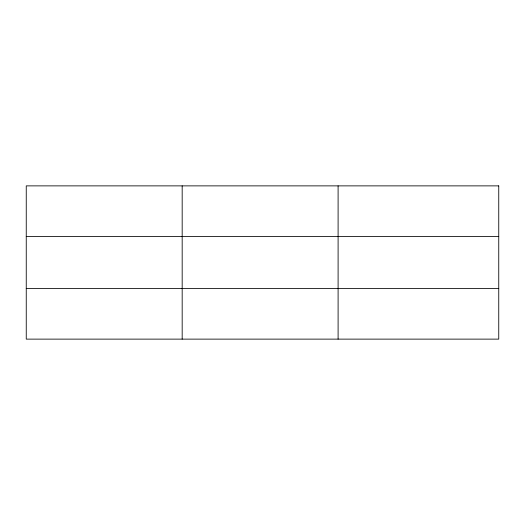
<?xml version="1.0" encoding="UTF-8"?>
<svg xmlns="http://www.w3.org/2000/svg" width="525" height="525" viewBox="0 0 525 525"><rect width="100%" height="100%" fill="white"/><g stroke="black" fill="none" stroke-linecap="round" stroke-linejoin="round"><path stroke-width="0.79" d="M182.175 185.876L182.175 339.124M26.25 236.447L498.75 236.447M26.25 288.553L498.75 288.553M338.1 185.876L338.1 339.124M498.75 185.876L498.75 339.124L26.25 339.124L26.25 185.876L498.75 185.876"/></g></svg>
